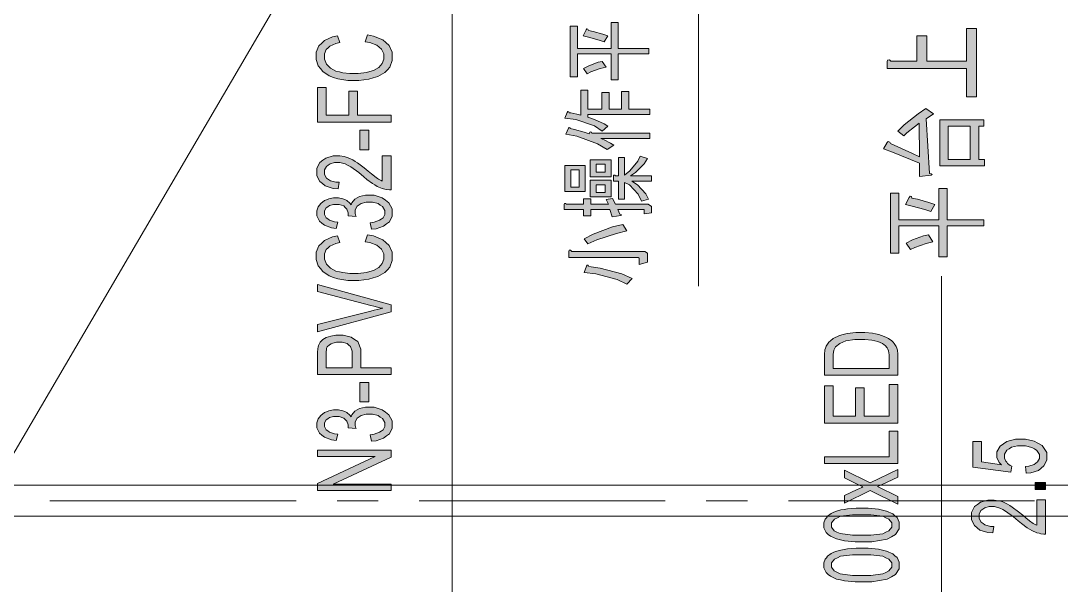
# Model space of a CAD drawing. Header units: millimetres. Extents: x 805 to 6044844, y 120 to 7887884.
# Drawn here: x 5942546 to 5950596, y 7827724 to 7832090 of the extents above; entities that cross this region are included whole.
import ezdxf

# ---------------------------------------------------------------- set-up
doc = ezdxf.new("R2010")
doc.units = ezdxf.units.MM

msp = doc.modelspace()

# ---------------------------------------------------------------- hatches: boundary and pattern name
h = msp.add_hatch(color=0)
h.dxf.hatch_style = 2
h.paths.add_polyline_path([(5947168.2, 7831834.1), (5947168.2, 7831633.4), (5947113, 7831633.4), (5947113, 7831834.1), (5946852.7, 7831834.1), (5946852.7, 7831658.1), (5946796.8, 7831658.1), (5946796.8, 7832048.8), (5946852.7, 7832048.8), (5946852.7, 7831874.9), (5947113, 7831874.9), (5947113, 7832077.8), (5947168.2, 7832077.8), (5947168.2, 7831874.9), (5947405.4, 7831874.9), (5947405.4, 7831834.1)])
h = msp.add_hatch(color=0)
h.dxf.hatch_style = 2
h.paths.add_polyline_path([(5947060.4, 7831928), (5947020.6, 7831941.5), (5946939.1, 7831964), (5946896.7, 7831973.1), (5946919.7, 7832020.3), (5946925.7, 7832028.4), (5946934.2, 7832026.3), (5946937.5, 7832016.1), (5946974, 7832008), (5947048.6, 7831986.5), (5947086.7, 7831973.1)])
h = msp.add_hatch(color=0)
h.dxf.hatch_style = 2
h.paths.add_polyline_path([(5949864.5, 7831720.9), (5949249.5, 7831720.9), (5949249.5, 7831774.5), (5949253.2, 7831786.9), (5949267.2, 7831788), (5949277.4, 7831777.2), (5949478.6, 7831777.2), (5949478.6, 7831973.7), (5949555.4, 7831973.7), (5949555.4, 7831777.2), (5949864.5, 7831777.2), (5949864.5, 7832030), (5949940.7, 7832030), (5949940.7, 7831502.5), (5949864.5, 7831502.5)])
h = msp.add_hatch(color=0)
h.dxf.hatch_style = 2
h.paths.add_polyline_path([(5945209.9, 7831928.6), (5945229.2, 7831981.2), (5945275.4, 7831972.6), (5945346.2, 7831943.1), (5945370.9, 7831921.6), (5945395, 7831900.1), (5945419.7, 7831847), (5945419.7, 7831815.9), (5945419.7, 7831783.7), (5945400.9, 7831731.6), (5945382.2, 7831711.2), (5945363.4, 7831691.4), (5945309.2, 7831660.2), (5945273.2, 7831650), (5945237.8, 7831639.3), (5945161.6, 7831628.6), (5945120.8, 7831628.6), (5945076.3, 7831628.6), (5944998.4, 7831640.9), (5944965.2, 7831652.7), (5944931.9, 7831664.5), (5944882, 7831698.3), (5944864.8, 7831720.3), (5944847.6, 7831742.3), (5944829.9, 7831790.6), (5944829.9, 7831816.9), (5944829.9, 7831847), (5944851.9, 7831896.9), (5944873.9, 7831917.3), (5944895.4, 7831937.7), (5944956.6, 7831966.1), (5944996.3, 7831974.2), (5945013.5, 7831922.7), (5944982.3, 7831915.7), (5944937.3, 7831895.3), (5944922.8, 7831882.4), (5944908.8, 7831869), (5944894.3, 7831835.7), (5944894.3, 7831815.9), (5944894.3, 7831792.8), (5944910.4, 7831754.2), (5944926, 7831739.1), (5944942.1, 7831723.6), (5944983.9, 7831702.1), (5945010.8, 7831695.7), (5945037.1, 7831689.2), (5945091.8, 7831683.3), (5945120.3, 7831683.3), (5945156.8, 7831683.3), (5945220.1, 7831690.3), (5945246.9, 7831697.8), (5945274.3, 7831705.3), (5945315.1, 7831728.4), (5945328.5, 7831744), (5945341.9, 7831759.5), (5945355.3, 7831793.3), (5945355.3, 7831811.6), (5945355.3, 7831834.1), (5945337.1, 7831871.7), (5945318.3, 7831886.7), (5945300, 7831902.3), (5945245.8, 7831923.2)])
h = msp.add_hatch(color=0)
h.dxf.hatch_style = 2
h.paths.add_polyline_path([(5946899.4, 7831721.4), (5946940.1, 7831742.9), (5947013.7, 7831770.3), (5947045.3, 7831776.7), (5947074.8, 7831731.6), (5947029.8, 7831720.3), (5946956.2, 7831694.6), (5946928.3, 7831680.1)])
h = msp.add_hatch(color=0)
h.dxf.hatch_style = 2
h.paths.add_polyline_path([(5945410.1, 7831306.6), (5944840.1, 7831306.6), (5944840.1, 7831575.4), (5944907.2, 7831575.4), (5944907.2, 7831359.2), (5945083.8, 7831359.2), (5945083.8, 7831546.5), (5945150.9, 7831546.5), (5945150.9, 7831359.2), (5945410.1, 7831359.2)])
h = msp.add_hatch(color=0)
h.dxf.hatch_style = 2
h.paths.add_polyline_path([(5946879, 7831553.4), (5946934.2, 7831553.4), (5946934.2, 7831405.8), (5947042.6, 7831405.8), (5947042.6, 7831535.2), (5947098.5, 7831535.2), (5947098.5, 7831405.8), (5947194.5, 7831405.8), (5947194.5, 7831543.2), (5947250.3, 7831543.2), (5947250.3, 7831405.8), (5947414, 7831405.8), (5947414, 7831365.1), (5946934.2, 7831365.1), (5946934.2, 7831344.7), (5946984.2, 7831328), (5947060.4, 7831293.7), (5947086.7, 7831274.9), (5947045.3, 7831236.3), (5946984.2, 7831277), (5946839.2, 7831328), (5946756.1, 7831338.2), (5946773.8, 7831381.7), (5946778.1, 7831387.6), (5946785, 7831386.5), (5946788.3, 7831379.6), (5946802.8, 7831377.4), (5946848.4, 7831367.2), (5946879, 7831359.2)])
h = msp.add_hatch(color=0)
h.dxf.hatch_style = 2
h.paths.add_polyline_path([(5949607.4, 7831371), (5949551.6, 7831332.3), (5949576.3, 7830908.9), (5949589.7, 7830907.8), (5949596.7, 7830901.9), (5949589.7, 7830897.1), (5949499.6, 7830884.7), (5949499.6, 7830989.4), (5949430.3, 7831018.4), (5949291.3, 7831073.1), (5949221.6, 7831098.9), (5949249.5, 7831149.9), (5949258.1, 7831156.8), (5949270.4, 7831152), (5949274.2, 7831140.2), (5949331.1, 7831115.5), (5949444.3, 7831064.5), (5949499.6, 7831037.7), (5949496.4, 7831298), (5949459.9, 7831271.1), (5949400.8, 7831222.8), (5949378.3, 7831200.8), (5949333.2, 7831237.3), (5949381.5, 7831284.6), (5949489.4, 7831372), (5949548.4, 7831412.3)])
h = msp.add_hatch(color=0)
h.dxf.hatch_style = 2
h.paths.add_polyline_path([(5947083.4, 7831094.6), (5947008.8, 7831139.7), (5946848.4, 7831199.2), (5946762, 7831213.7), (5946782.4, 7831258.8), (5946788.3, 7831264.7), (5946795.8, 7831263.6), (5946796.8, 7831256.7), (5946830.7, 7831249.1), (5946903.6, 7831228.7), (5946943.4, 7831215.9), (5946949.3, 7831227.7), (5946955.2, 7831232), (5946962.1, 7831228.7), (5946963.8, 7831221.8), (5947414, 7831221.8), (5947414, 7831181), (5947034.1, 7831181), (5947060.4, 7831169.7), (5947109.7, 7831142.9), (5947133.3, 7831127.8)])
h = msp.add_hatch(color=0)
h.paths.add_polyline_path([(5949996.5, 7831276), (5949957.9, 7831276), (5949957.9, 7831016.2), (5950003.5, 7831016.2), (5950003.5, 7830967.4), (5949655.7, 7830967.4), (5949655.7, 7831324.8), (5949996.5, 7831324.8)])
h.paths.add_polyline_path([(5949891.9, 7831016.2), (5949891.9, 7831276), (5949721.8, 7831276), (5949721.8, 7831016.2)])
h = msp.add_hatch(color=0)
h.dxf.hatch_style = 2
h.paths.add_polyline_path([(5945238.9, 7831092.4), (5945168.6, 7831092.4), (5945168.6, 7831243.2), (5945238.9, 7831243.2)])
h = msp.add_hatch(color=0)
h.dxf.hatch_style = 2
h.paths.add_polyline_path([(5945342.4, 7831045.7), (5945410.1, 7831045.7), (5945410.1, 7830782.2), (5945397.2, 7830781.7), (5945373, 7830784.9), (5945361.2, 7830788.1), (5945341.9, 7830793), (5945304.3, 7830809.1), (5945285.6, 7830820.3), (5945266.8, 7830831.1), (5945223.8, 7830863.3), (5945199.2, 7830884.2), (5945161, 7830916.4), (5945100.4, 7830960.4), (5945078.4, 7830971.7), (5945056.4, 7830983.5), (5945014, 7830994.8), (5944994.1, 7830994.8), (5944973.7, 7830994.8), (5944938.3, 7830984.6), (5944924.4, 7830973.8), (5944909.9, 7830963.6), (5944895.9, 7830936.3), (5944895.9, 7830919.6), (5944895.9, 7830901.9), (5944911, 7830874), (5944926, 7830863.3), (5944941, 7830852.5), (5944982.9, 7830841.8), (5945009.7, 7830841.8), (5945002.2, 7830791.3), (5944961.9, 7830794), (5944900.8, 7830813.4), (5944879.8, 7830830.5), (5944858.9, 7830847.2), (5944837.4, 7830892.2), (5944837.4, 7830920.7), (5944837.4, 7830949.7), (5944860.5, 7830994.8), (5944883, 7831011.9), (5944905.6, 7831028.6), (5944962.5, 7831045.2), (5944995.8, 7831045.2), (5945012.9, 7831045.2), (5945046.7, 7831040.4), (5945063.4, 7831035.5), (5945079.5, 7831030.2), (5945114.4, 7831014.1), (5945132.6, 7831002.8), (5945150.9, 7830991.5), (5945201.3, 7830954), (5945233, 7830927.7), (5945259.3, 7830905.7), (5945295.2, 7830877.2), (5945304.9, 7830870.8), (5945314, 7830864.9), (5945332.8, 7830854.1), (5945342.4, 7830850.4)])
h = msp.add_hatch(color=0)
h.dxf.hatch_style = 2
h.paths.add_polyline_path([(5947171.5, 7830849.3), (5947130.7, 7830849.3), (5947130.7, 7830888), (5947131.7, 7830896), (5947140.9, 7830897.1), (5947147.8, 7830890.1), (5947171.5, 7830890.1), (5947171.5, 7831033.4), (5947218.1, 7831033.4), (5947218.1, 7830896), (5947258.9, 7830929.8), (5947319, 7831003.9), (5947337.8, 7831043.6), (5947393.6, 7831025.3), (5947368.9, 7830985.1), (5947302.9, 7830917.5), (5947262.2, 7830890.1), (5947425.8, 7830890.1), (5947425.8, 7830849.3), (5947274, 7830849.3), (5947317.4, 7830822.5), (5947381.8, 7830752.7), (5947402.2, 7830709.8), (5947349.6, 7830695.8), (5947321.7, 7830749), (5947256.2, 7830820.3), (5947218.1, 7830839.1), (5947218.1, 7830709.8), (5947171.5, 7830709.8)])
h = msp.add_hatch(color=0)
h.paths.add_polyline_path([(5946756.1, 7830972.2), (5946913.8, 7830972.2), (5946913.8, 7830769.3), (5946756.1, 7830769.3)])
h.paths.add_polyline_path([(5946802.8, 7830937.3), (5946802.8, 7830804.2), (5946867.2, 7830804.2), (5946867.2, 7830937.3)])
h = msp.add_hatch(color=0)
h.paths.add_polyline_path([(5946951.9, 7831015.1), (5947113, 7831015.1), (5947113, 7830884.2), (5946951.9, 7830884.2)])
h.paths.add_polyline_path([(5946998.6, 7830980.3), (5946998.6, 7830918.5), (5947066.3, 7830918.5), (5947066.3, 7830980.3)])
h = msp.add_hatch(color=0)
h.paths.add_polyline_path([(5946951.9, 7830857.4), (5947113, 7830857.4), (5947113, 7830728.6), (5946951.9, 7830728.6)])
h.paths.add_polyline_path([(5946998.6, 7830822.5), (5946998.6, 7830762.9), (5947066.3, 7830762.9), (5947066.3, 7830822.5)])
h = msp.add_hatch(color=0)
h.dxf.hatch_style = 2
h.paths.add_polyline_path([(5949714.8, 7830503.2), (5949714.8, 7830264.9), (5949648.8, 7830264.9), (5949648.8, 7830503.2), (5949339.6, 7830503.2), (5949339.6, 7830293.8), (5949274.2, 7830293.8), (5949274.2, 7830758.1), (5949339.6, 7830758.1), (5949339.6, 7830551.5), (5949648.8, 7830551.5), (5949648.8, 7830792.4), (5949714.8, 7830792.4), (5949714.8, 7830551.5), (5949996.5, 7830551.5), (5949996.5, 7830503.2)])
h = msp.add_hatch(color=0)
h.dxf.hatch_style = 2
h.paths.add_polyline_path([(5945258.7, 7830479.5), (5945249.6, 7830528.4), (5945279.1, 7830532.7), (5945322.1, 7830547.2), (5945334.9, 7830556.8), (5945348.3, 7830567), (5945361.2, 7830591.7), (5945361.2, 7830606.2), (5945361.2, 7830623.9), (5945344.1, 7830652.9), (5945327.4, 7830664.7), (5945310.2, 7830676.5), (5945267.8, 7830688.3), (5945242.6, 7830688.3), (5945218.5, 7830688.3), (5945178.8, 7830677.6), (5945163.2, 7830666.3), (5945147.6, 7830655.6), (5945132.1, 7830627.7), (5945132.1, 7830610.5), (5945132.1, 7830603.5), (5945135.8, 7830586.3), (5945139.6, 7830576.1), (5945077.9, 7830581.5), (5945078.4, 7830583.7), (5945078.9, 7830587.9), (5945078.9, 7830589.6), (5945078.9, 7830605.1), (5945067.1, 7830633), (5945055.9, 7830645.4), (5945044.1, 7830658.3), (5945008.1, 7830670.6), (5944983.9, 7830670.6), (5944964.6, 7830670.6), (5944933, 7830661.5), (5944920.6, 7830652.3), (5944907.7, 7830643.2), (5944895.4, 7830619.6), (5944895.4, 7830605.1), (5944895.4, 7830591.2), (5944907.7, 7830567), (5944920.6, 7830557.9), (5944933.5, 7830548.2), (5944972.1, 7830535.9), (5944997.9, 7830533.2), (5944985, 7830484.4), (5944950.1, 7830488.7), (5944895.4, 7830509.1), (5944876.1, 7830525.2), (5944856.7, 7830540.7), (5944837.4, 7830580.4), (5944837.4, 7830604), (5944837.4, 7830620.7), (5944847.6, 7830650.2), (5944857.8, 7830664.2), (5944867.5, 7830678.1), (5944894.9, 7830699), (5944912, 7830706), (5944929.2, 7830713.5), (5944966.2, 7830720.5), (5944985.6, 7830720.5), (5945003.8, 7830720.5), (5945037.6, 7830714.1), (5945052.6, 7830707.1), (5945067.7, 7830700.1), (5945091.8, 7830679.2), (5945100.9, 7830665.8), (5945106.3, 7830683.5), (5945131, 7830710.8), (5945149.2, 7830720.5), (5945167.5, 7830730.7), (5945213.6, 7830740.4), (5945241, 7830740.4), (5945278.6, 7830740.4), (5945341.9, 7830721), (5945367.7, 7830702.3), (5945393.4, 7830683.5), (5945419.7, 7830635.2), (5945419.7, 7830606.2), (5945419.7, 7830579.9), (5945397.2, 7830536.4), (5945374.6, 7830518.7), (5945352.6, 7830501.5), (5945294.1, 7830481.7)])
h = msp.add_hatch(color=0)
h.dxf.hatch_style = 2
h.paths.add_polyline_path([(5946955.2, 7830711.9), (5946955.2, 7830671.1), (5947092.6, 7830671.1), (5947074.8, 7830707.6), (5947124.8, 7830716.2), (5947147.8, 7830671.1), (5947375.9, 7830671.1), (5947401.2, 7830671.1), (5947425.8, 7830654.5), (5947425.8, 7830638.4), (5947425.8, 7830605.7), (5947370, 7830597.1), (5947370, 7830623.9), (5947370, 7830627.1), (5947365.7, 7830630.3), (5947361.4, 7830630.3), (5947165.5, 7830630.3), (5947180, 7830593.3), (5947190.2, 7830592.2), (5947194.5, 7830586.9), (5947189.2, 7830583.1), (5947121.5, 7830575.1), (5947103.8, 7830630.3), (5946955.2, 7830630.3), (5946955.2, 7830581), (5946899.4, 7830581), (5946899.4, 7830630.3), (5946750.2, 7830630.3), (5946750.2, 7830669), (5946751.8, 7830677), (5946760.4, 7830678.1), (5946767.9, 7830671.1), (5946899.4, 7830671.1), (5946899.4, 7830711.9)])
h = msp.add_hatch(color=0)
h.dxf.hatch_style = 2
h.paths.add_polyline_path([(5949586.5, 7830614.8), (5949539.8, 7830630.9), (5949442.1, 7830657.2), (5949392.2, 7830668.4), (5949419.6, 7830724.3), (5949426.6, 7830733.9), (5949437.3, 7830731.8), (5949440.5, 7830719.4), (5949484, 7830709.8), (5949572.6, 7830684), (5949617.6, 7830668.4)])
h = msp.add_hatch(color=0)
h.dxf.hatch_style = 2
h.paths.add_polyline_path([(5946905.3, 7830402.8), (5946975.6, 7830439.8), (5947124.8, 7830496.2), (5947203.7, 7830515.5), (5947235.9, 7830464.5), (5947153.7, 7830445.7), (5947002.9, 7830395.8), (5946934.2, 7830364.2)])
h = msp.add_hatch(color=0)
h.dxf.hatch_style = 2
h.paths.add_polyline_path([(5945209.9, 7830381.3), (5945229.2, 7830433.9), (5945275.4, 7830425.9), (5945346.2, 7830395.8), (5945370.9, 7830374.3), (5945395, 7830352.9), (5945419.7, 7830300.3), (5945419.7, 7830269.2), (5945419.7, 7830237), (5945400.9, 7830184.4), (5945382.2, 7830164), (5945363.4, 7830144.1), (5945309.2, 7830113), (5945273.2, 7830102.8), (5945237.8, 7830092.1), (5945161.6, 7830081.9), (5945120.8, 7830081.9), (5945076.3, 7830081.9), (5944998.4, 7830093.7), (5944965.2, 7830105.5), (5944931.9, 7830117.3), (5944882, 7830151.1), (5944864.8, 7830173.1), (5944847.6, 7830195.1), (5944829.9, 7830243.4), (5944829.9, 7830269.7), (5944829.9, 7830299.8), (5944851.9, 7830349.7), (5944873.9, 7830370.1), (5944895.4, 7830390.4), (5944956.6, 7830418.9), (5944996.3, 7830426.9), (5945013.5, 7830375.4), (5944982.3, 7830368.4), (5944937.3, 7830348.1), (5944922.8, 7830335.2), (5944908.8, 7830321.8), (5944894.3, 7830288.5), (5944894.3, 7830268.6), (5944894.3, 7830245.5), (5944910.4, 7830207.4), (5944926, 7830191.9), (5944942.1, 7830176.3), (5944983.9, 7830154.8), (5945010.8, 7830148.4), (5945037.1, 7830142), (5945091.8, 7830136.1), (5945120.3, 7830136.1), (5945156.8, 7830136.1), (5945220.1, 7830143), (5945246.9, 7830150.6), (5945274.3, 7830158.1), (5945315.1, 7830181.1), (5945328.5, 7830196.7), (5945341.9, 7830212.3), (5945355.3, 7830246.1), (5945355.3, 7830264.3), (5945355.3, 7830286.9), (5945337.1, 7830324.4), (5945318.3, 7830339.5), (5945300, 7830355), (5945245.8, 7830376)])
h = msp.add_hatch(color=0)
h.dxf.hatch_style = 2
h.paths.add_polyline_path([(5949395.5, 7830369.5), (5949444.3, 7830394.7), (5949530.7, 7830427.5), (5949569.3, 7830435), (5949603.7, 7830381.3), (5949550, 7830367.9), (5949463.1, 7830337.9), (5949430.3, 7830320.7)])
h = msp.add_hatch(color=0)
h.dxf.hatch_style = 2
h.paths.add_polyline_path([(5947329.2, 7830251.4), (5947329.2, 7830255.2), (5947323.3, 7830259.5), (5947317.4, 7830259.5), (5946785, 7830259.5), (5946785, 7830304.6), (5946788.3, 7830314.8), (5946800.1, 7830315.9), (5946808.7, 7830306.7), (5947355.5, 7830306.7), (5947374.9, 7830306.7), (5947393.6, 7830293.3), (5947393.6, 7830279.9), (5947393.6, 7830222.5), (5947329.2, 7830206.4)])
h = msp.add_hatch(color=0)
h.dxf.hatch_style = 2
h.paths.add_polyline_path([(5947235.9, 7830052.9), (5947159.6, 7830088.3), (5946994.3, 7830133.4), (5946905.3, 7830143), (5946923, 7830191.9), (5946927.3, 7830199.9), (5946935.8, 7830198.9), (5946940.1, 7830189.7), (5947028.2, 7830177.4), (5947196.1, 7830131.8), (5947276.6, 7830098)])
h = msp.add_hatch(color=0)
h.dxf.hatch_style = 2
h.paths.add_polyline_path([(5945410.1, 7829838.7), (5944840.1, 7829684.7), (5944840.1, 7829741.6), (5945253.9, 7829845.2), (5945279.1, 7829851.6), (5945325.8, 7829862.4), (5945347.3, 7829866.6), (5945324.2, 7829870.9), (5945277.5, 7829881.7), (5945253.9, 7829887.6), (5944840.1, 7829995.5), (5944840.1, 7830049.7), (5945410.1, 7829893.5)])
h = msp.add_hatch(color=0)
h.paths.add_polyline_path([(5945410.1, 7829354.1), (5944840.1, 7829354.1), (5944840.1, 7829504.4), (5944840.1, 7829524.2), (5944842.8, 7829554.3), (5944845.5, 7829564.5), (5944848.7, 7829579.5), (5944862.1, 7829604.2), (5944871.8, 7829613.9), (5944882, 7829624.1), (5944909.3, 7829639.6), (5944927.1, 7829646.1), (5944944.8, 7829652), (5944983.4, 7829657.9), (5945004.3, 7829657.9), (5945040.8, 7829657.9), (5945102.5, 7829641.8), (5945127.8, 7829625.7), (5945152.5, 7829609.6), (5945177.7, 7829551.1), (5945177.7, 7829508.7), (5945177.7, 7829406.7), (5945410.1, 7829406.7)])
h.paths.add_polyline_path([(5945110.6, 7829406.7), (5945110.6, 7829509.8), (5945110.6, 7829535), (5945097.2, 7829571.5), (5945083.2, 7829582.2), (5945069.8, 7829592.9), (5945031.7, 7829603.7), (5945007, 7829603.7), (5944989.3, 7829603.7), (5944958.7, 7829597.2), (5944945.8, 7829590.8), (5944933, 7829584.9), (5944916.3, 7829568.3), (5944912, 7829557.5), (5944909.9, 7829551.1), (5944907.2, 7829526.4), (5944907.2, 7829508.7), (5944907.2, 7829406.7)])
h = msp.add_hatch(color=0)
h.paths.add_polyline_path([(5949333.2, 7829348.8), (5948763.2, 7829348.8), (5948763.2, 7829486.1), (5948763.2, 7829509.8), (5948767, 7829545.2), (5948771.3, 7829557), (5948776.7, 7829574.2), (5948797.1, 7829603.7), (5948812.1, 7829615.5), (5948830.9, 7829631.6), (5948879.7, 7829655.2), (5948909.2, 7829662.7), (5948939.3, 7829670.8), (5949006.9, 7829678.3), (5949045, 7829678.3), (5949077.2, 7829678.3), (5949135.2, 7829673.4), (5949159.9, 7829668.1), (5949185.1, 7829662.7), (5949226.4, 7829648.8), (5949243, 7829640.7), (5949259.7, 7829632.7), (5949285.4, 7829614.4), (5949294.6, 7829604.2), (5949304.2, 7829594.6), (5949318.2, 7829570.9), (5949323.5, 7829557), (5949328.4, 7829543), (5949333.2, 7829510.8), (5949333.2, 7829492.6)])
h.paths.add_polyline_path([(5949265.6, 7829401.3), (5949265.6, 7829486.7), (5949265.6, 7829506.5), (5949260.7, 7829537.7), (5949255.4, 7829548.9), (5949250, 7829560.2), (5949235, 7829577.9), (5949225.9, 7829584.4), (5949212.4, 7829594), (5949176.5, 7829608.5), (5949153.4, 7829613.9), (5949130.9, 7829619.2), (5949076.1, 7829624.1), (5949043.9, 7829624.1), (5948998.8, 7829624.1), (5948930.2, 7829613.9), (5948906.5, 7829603.7), (5948882.4, 7829593.5), (5948850.2, 7829568.3), (5948842.1, 7829553.8), (5948836.2, 7829543), (5948830.3, 7829509.2), (5948830.3, 7829485.6), (5948830.3, 7829401.3)])
h = msp.add_hatch(color=0)
h.dxf.hatch_style = 2
h.paths.add_polyline_path([(5945238.9, 7829142.7), (5945168.6, 7829142.7), (5945168.6, 7829293.5), (5945238.9, 7829293.5)])
h = msp.add_hatch(color=0)
h.dxf.hatch_style = 2
h.paths.add_polyline_path([(5949333.2, 7828978.4), (5948763.2, 7828978.4), (5948763.2, 7829266.6), (5948830.3, 7829266.6), (5948830.3, 7829031), (5949004.8, 7829031), (5949004.8, 7829252.2), (5949071.8, 7829252.2), (5949071.8, 7829031), (5949265.6, 7829031), (5949265.6, 7829275.8), (5949333.2, 7829275.8)])
h = msp.add_hatch(color=0)
h.dxf.hatch_style = 2
h.paths.add_polyline_path([(5945258.7, 7828839.4), (5945249.6, 7828888.3), (5945279.1, 7828892.6), (5945322.1, 7828907.1), (5945334.9, 7828916.7), (5945348.3, 7828926.9), (5945361.2, 7828951.6), (5945361.2, 7828966.1), (5945361.2, 7828983.8), (5945344.1, 7829012.8), (5945327.4, 7829024.6), (5945310.2, 7829036.4), (5945267.8, 7829048.2), (5945242.6, 7829048.2), (5945218.5, 7829048.2), (5945178.8, 7829037.5), (5945163.2, 7829026.2), (5945147.6, 7829015.5), (5945132.1, 7828987.6), (5945132.1, 7828970.4), (5945132.1, 7828963.4), (5945135.8, 7828946.2), (5945139.6, 7828936), (5945077.9, 7828941.4), (5945078.4, 7828943.6), (5945078.9, 7828947.9), (5945078.9, 7828965), (5945067.1, 7828992.9), (5945055.9, 7829005.3), (5945044.1, 7829017.6), (5945008.1, 7829030.5), (5944983.9, 7829030.5), (5944964.6, 7829030.5), (5944933, 7829021.4), (5944920.6, 7829012.3), (5944907.7, 7829003.1), (5944895.4, 7828979.5), (5944895.4, 7828965), (5944895.4, 7828951.1), (5944907.7, 7828926.9), (5944920.6, 7828917.8), (5944933.5, 7828908.1), (5944972.1, 7828895.8), (5944997.9, 7828893.1), (5944985, 7828844.3), (5944950.1, 7828848.6), (5944895.4, 7828869), (5944876.1, 7828885.1), (5944856.7, 7828900.6), (5944837.4, 7828940.3), (5944837.4, 7828964), (5944837.4, 7828980.1), (5944847.6, 7829010.1), (5944857.8, 7829024.1), (5944867.5, 7829038), (5944894.9, 7829058.9), (5944912, 7829065.9), (5944929.2, 7829073.4), (5944966.2, 7829080.4), (5944985.6, 7829080.4), (5945003.8, 7829080.4), (5945037.6, 7829073.4), (5945052.6, 7829067), (5945067.7, 7829060), (5945091.8, 7829039.1), (5945100.9, 7829025.7), (5945106.3, 7829043.4), (5945131, 7829070.8), (5945149.2, 7829080.4), (5945167.5, 7829090.6), (5945213.6, 7829100.3), (5945241, 7829100.3), (5945278.6, 7829100.3), (5945341.9, 7829080.9), (5945367.7, 7829062.2), (5945393.4, 7829042.8), (5945419.7, 7828995.1), (5945419.7, 7828966.1), (5945419.7, 7828939.8), (5945397.2, 7828896.3), (5945374.6, 7828878.6), (5945352.6, 7828861.4), (5945294.1, 7828841.6)])
h = msp.add_hatch(color=0)
h.dxf.hatch_style = 2
h.paths.add_polyline_path([(5949333.2, 7828665.6), (5948763.2, 7828665.6), (5948763.2, 7828718.2), (5949265.6, 7828718.2), (5949265.6, 7828914.6), (5949333.2, 7828914.6)])
h = msp.add_hatch(color=0)
h.dxf.hatch_style = 2
h.paths.add_polyline_path([(5950326.1, 7828590.4), (5950319.6, 7828641.9), (5950346.5, 7828644.6), (5950386.7, 7828658), (5950400.1, 7828668.2), (5950413.5, 7828679), (5950427.5, 7828703.7), (5950427.5, 7828718.7), (5950427.5, 7828736.4), (5950408.2, 7828766.5), (5950389.4, 7828778.3), (5950370.1, 7828790.6), (5950319.6, 7828802.9), (5950288, 7828802.9), (5950257.9, 7828802.9), (5950210.7, 7828791.1), (5950193.5, 7828779.3), (5950176.3, 7828767.5), (5950158.6, 7828736.9), (5950158.6, 7828717.6), (5950158.6, 7828705.8), (5950166.7, 7828684.3), (5950174.2, 7828675.2), (5950181.7, 7828665.6), (5950202.1, 7828650.5), (5950213.9, 7828645.2), (5950205.3, 7828599.5), (5949913.4, 7828638.2), (5949913.4, 7828835.7), (5949979.9, 7828835.7), (5949979.9, 7828677.4), (5950132.9, 7828655.4), (5950115.1, 7828673.6), (5950097.4, 7828711.2), (5950097.4, 7828731), (5950097.4, 7828756.8), (5950123.2, 7828800.8), (5950149, 7828819), (5950174.7, 7828836.8), (5950241.3, 7828854.5), (5950282.1, 7828854.5), (5950320.7, 7828854.5), (5950387.2, 7828838.9), (5950415.7, 7828823.3), (5950450, 7828804), (5950484.9, 7828751.4), (5950484.9, 7828718.7), (5950484.9, 7828691.3), (5950462.9, 7828646.8), (5950441.4, 7828629.6), (5950419.4, 7828612.4), (5950362, 7828593.1)])
h = msp.add_hatch(color=0)
h.dxf.hatch_style = 2
h.paths.add_polyline_path([(5945410.1, 7828455.7), (5944840.1, 7828455.7), (5944840.1, 7828509.9), (5945287.2, 7828719.2), (5944840.1, 7828719.2), (5944840.1, 7828769.7), (5945410.1, 7828769.7), (5945410.1, 7828715.5), (5944962.5, 7828506.7), (5945410.1, 7828506.7)])
h = msp.add_hatch(color=0)
h.dxf.hatch_style = 2
h.paths.add_polyline_path([(5949333.2, 7828350.5), (5949119.1, 7828455.7), (5948920, 7828358.6), (5948920, 7828419.2), (5949016.6, 7828464.3), (5949030.5, 7828470.7), (5949053.1, 7828480.4), (5949062.2, 7828484.2), (5949049.8, 7828490.1), (5949027.8, 7828500.8), (5949017.6, 7828505.6), (5948920, 7828554.5), (5948920, 7828613), (5949118, 7828515.3), (5949333.2, 7828620.5), (5949333.2, 7828560.9), (5949204.9, 7828500.8), (5949173.8, 7828486.8), (5949333.2, 7828409.6)])
h = msp.add_hatch(color=0)
h.dxf.hatch_style = 2
h.paths.add_polyline_path([(5950475.3, 7828463.2), (5950395.3, 7828463.2), (5950395.3, 7828519), (5950475.3, 7828519)])
h = msp.add_hatch(color=0)
h.dxf.hatch_style = 2
h.paths.add_polyline_path([(5950407.6, 7828383.3), (5950475.3, 7828383.3), (5950475.3, 7828119.8), (5950462.4, 7828119.8), (5950438.2, 7828122.4), (5950426.4, 7828125.7), (5950407.1, 7828130.5), (5950369.5, 7828146.6), (5950350.7, 7828157.9), (5950332, 7828168.6), (5950289, 7828200.8), (5950264.3, 7828221.7), (5950226.2, 7828253.9), (5950166.1, 7828297.9), (5950143.6, 7828309.2), (5950121.6, 7828321), (5950079.2, 7828332.3), (5950059.3, 7828332.3), (5950038.9, 7828332.3), (5950004, 7828322.1), (5949989.6, 7828311.4), (5949975.1, 7828301.2), (5949961.1, 7828274.3), (5949961.1, 7828257.1), (5949961.1, 7828239.4), (5949976.1, 7828211.5), (5949991.2, 7828200.8), (5950006.2, 7828190.1), (5950048.1, 7828179.3), (5950074.9, 7828179.3), (5950067.4, 7828128.9), (5950027.7, 7828131.6), (5949965.9, 7828150.9), (5949945, 7828168.1), (5949924.1, 7828184.7), (5949903.2, 7828229.8), (5949903.2, 7828258.2), (5949903.2, 7828287.2), (5949925.7, 7828332.3), (5949948.2, 7828349.5), (5949971.3, 7828366.1), (5950027.7, 7828382.7), (5950060.9, 7828382.7), (5950078.1, 7828382.7), (5950111.9, 7828377.9), (5950128.6, 7828373.1), (5950145.2, 7828368.2), (5950179.5, 7828351.6), (5950197.8, 7828340.3), (5950216, 7828329.1), (5950266.5, 7828291.5), (5950298.2, 7828265.2), (5950325, 7828243.2), (5950360.4, 7828214.7), (5950370.1, 7828208.3), (5950379.2, 7828202.4), (5950398.5, 7828191.7), (5950407.6, 7828187.9)])
h = msp.add_hatch(color=0)
h.paths.add_polyline_path([(5949052, 7828059.6), (5949001.5, 7828059.6), (5948920, 7828067.2), (5948889.4, 7828074.7), (5948858.2, 7828081.7), (5948810.5, 7828103.1), (5948793.8, 7828117.6), (5948777.2, 7828132.1), (5948760.6, 7828168.1), (5948760.6, 7828189.5), (5948760.6, 7828205.6), (5948770.2, 7828234.1), (5948779.3, 7828245.9), (5948788.5, 7828258.2), (5948815.3, 7828278.1), (5948832.5, 7828286.1), (5948849.7, 7828293.6), (5948892, 7828306), (5948917.3, 7828310.8), (5948942, 7828315.1), (5949009.6, 7828319.4), (5949052, 7828319.4), (5949101.9, 7828319.4), (5949182.9, 7828312.4), (5949214.1, 7828305.4), (5949244.6, 7828297.9), (5949292.4, 7828276.5), (5949309, 7828262), (5949325.7, 7828248), (5949342.9, 7828211.5), (5949342.9, 7828189.5), (5949342.9, 7828161.1), (5949313.3, 7828115.5), (5949283.8, 7828099.4), (5949248.4, 7828079.5), (5949131.9, 7828059.6)])
h.paths.add_polyline_path([(5949052, 7828110.1), (5949122.3, 7828110.1), (5949215.7, 7828121.9), (5949238.7, 7828133.2), (5949261.8, 7828144.4), (5949284.9, 7828172.9), (5949284.9, 7828189.5), (5949284.9, 7828206.7), (5949261.8, 7828235.1), (5949238.7, 7828246.4), (5949215.7, 7828257.7), (5949122.3, 7828269.5), (5949052, 7828269.5), (5948981.7, 7828269.5), (5948888.3, 7828257.7), (5948865.2, 7828246.4), (5948842.1, 7828235.1), (5948819.1, 7828206.2), (5948819.1, 7828189), (5948819.1, 7828172.3), (5948839.5, 7828145.5), (5948859.8, 7828135.3), (5948885.6, 7828123), (5948981.7, 7828110.1)])
h = msp.add_hatch(color=0)
h.paths.add_polyline_path([(5949052, 7827750.5), (5949001.5, 7827750.5), (5948920, 7827757.5), (5948889.4, 7827765), (5948858.2, 7827772), (5948810.5, 7827793.5), (5948793.8, 7827807.9), (5948777.2, 7827822.4), (5948760.6, 7827858.4), (5948760.6, 7827880.4), (5948760.6, 7827896), (5948770.2, 7827924.4), (5948779.3, 7827936.7), (5948788.5, 7827948.6), (5948815.3, 7827968.4), (5948832.5, 7827976.5), (5948849.7, 7827984.5), (5948892, 7827996.3), (5948917.3, 7828001.1), (5948942, 7828005.4), (5949009.6, 7828010.3), (5949052, 7828010.3), (5949101.9, 7828010.3), (5949182.9, 7828002.8), (5949214.1, 7827995.8), (5949244.6, 7827988.3), (5949292.4, 7827966.8), (5949309, 7827952.3), (5949325.7, 7827938.4), (5949342.9, 7827901.9), (5949342.9, 7827880.4), (5949342.9, 7827851.4), (5949313.3, 7827806.3), (5949283.8, 7827789.7), (5949248.4, 7827769.8), (5949131.9, 7827750.5)])
h.paths.add_polyline_path([(5949052, 7827800.4), (5949122.3, 7827800.4), (5949215.7, 7827812.2), (5949238.7, 7827823.5), (5949261.8, 7827834.8), (5949284.9, 7827863.2), (5949284.9, 7827880.4), (5949284.9, 7827897), (5949261.8, 7827925.5), (5949238.7, 7827936.7), (5949215.7, 7827948), (5949122.3, 7827959.8), (5949052, 7827959.8), (5948981.7, 7827959.8), (5948888.3, 7827948.6), (5948865.2, 7827936.7), (5948842.1, 7827925.5), (5948819.1, 7827897), (5948819.1, 7827879.9), (5948819.1, 7827862.7), (5948839.5, 7827835.9), (5948859.8, 7827825.7), (5948885.6, 7827813.3), (5948981.7, 7827800.4)])

# ---------------------------------------------------------------- linework, layer by layer
at = {"color": 0, "lineweight": 0}
for points in [[(5941888.9, 7827718.9), (5945053.7, 7833123.2)], [(5945882.9, 7825939.2), (5945882.9, 7832979.9)], [(5947788.6, 7830038.4), (5947788.6, 7832423.4)], [(5949670.2, 7830114.1), (5949670.2, 7826515.1)], [(5992399.6, 7828497.6), (5937904.6, 7828497.6)], [(5944675.4, 7828377.9), (5942770.1, 7828377.9)], [(5945310.2, 7828377.9), (5944992.5, 7828377.9)], [(5947532.6, 7828377.9), (5945627.4, 7828377.9)], [(5948167.5, 7828377.9), (5947849.8, 7828377.9)], [(5950389.9, 7828377.9), (5948484.7, 7828377.9)], [(5992399.6, 7828257.7), (5937904.6, 7828257.7)]]:
    msp.add_lwpolyline(points, dxfattribs=at)
for points in [[(5947168.2, 7831834.1), (5947168.2, 7831633.4), (5947113, 7831633.4), (5947113, 7831834.1), (5946852.7, 7831834.1), (5946852.7, 7831658.1), (5946796.8, 7831658.1), (5946796.8, 7832048.8), (5946852.7, 7832048.8), (5946852.7, 7831874.9), (5947113, 7831874.9), (5947113, 7832077.8), (5947168.2, 7832077.8), (5947168.2, 7831874.9), (5947405.4, 7831874.9), (5947405.4, 7831834.1)], [(5947060.4, 7831928), (5947020.6, 7831941.5), (5946939.1, 7831964), (5946896.7, 7831973.1), (5946919.7, 7832020.3), (5946925.7, 7832028.4), (5946934.2, 7832026.3), (5946937.5, 7832016.1), (5946974, 7832008), (5947048.6, 7831986.5), (5947086.7, 7831973.1)], [(5949864.5, 7831720.9), (5949249.5, 7831720.9), (5949249.5, 7831774.5), (5949253.2, 7831786.9), (5949267.2, 7831788), (5949277.4, 7831777.2), (5949478.6, 7831777.2), (5949478.6, 7831973.7), (5949555.4, 7831973.7), (5949555.4, 7831777.2), (5949864.5, 7831777.2), (5949864.5, 7832030), (5949940.7, 7832030), (5949940.7, 7831502.5), (5949864.5, 7831502.5)], [(5945209.9, 7831928.6), (5945229.2, 7831981.2), (5945275.4, 7831972.6), (5945346.2, 7831943.1), (5945370.9, 7831921.6), (5945395, 7831900.1), (5945419.7, 7831847), (5945419.7, 7831815.9), (5945419.7, 7831783.7), (5945400.9, 7831731.6), (5945382.2, 7831711.2), (5945363.4, 7831691.4), (5945309.2, 7831660.2), (5945273.2, 7831650), (5945237.8, 7831639.3), (5945161.6, 7831628.6), (5945120.8, 7831628.6), (5945076.3, 7831628.6), (5944998.4, 7831640.9), (5944965.2, 7831652.7), (5944931.9, 7831664.5), (5944882, 7831698.3), (5944864.8, 7831720.3), (5944847.6, 7831742.3), (5944829.9, 7831790.6), (5944829.9, 7831816.9), (5944829.9, 7831847), (5944851.9, 7831896.9), (5944873.9, 7831917.3), (5944895.4, 7831937.7), (5944956.6, 7831966.1), (5944996.3, 7831974.2), (5945013.5, 7831922.7), (5944982.3, 7831915.7), (5944937.3, 7831895.3), (5944922.8, 7831882.4), (5944908.8, 7831869), (5944894.3, 7831835.7), (5944894.3, 7831815.9), (5944894.3, 7831792.8), (5944910.4, 7831754.2), (5944926, 7831739.1), (5944942.1, 7831723.6), (5944983.9, 7831702.1), (5945010.8, 7831695.7), (5945037.1, 7831689.2), (5945091.8, 7831683.3), (5945120.3, 7831683.3), (5945156.8, 7831683.3), (5945220.1, 7831690.3), (5945246.9, 7831697.8), (5945274.3, 7831705.3), (5945315.1, 7831728.4), (5945328.5, 7831744), (5945341.9, 7831759.5), (5945355.3, 7831793.3), (5945355.3, 7831811.6), (5945355.3, 7831834.1), (5945337.1, 7831871.7), (5945318.3, 7831886.7), (5945300, 7831902.3), (5945245.8, 7831923.2)], [(5946899.4, 7831721.4), (5946940.1, 7831742.9), (5947013.7, 7831770.3), (5947045.3, 7831776.7), (5947074.8, 7831731.6), (5947029.8, 7831720.3), (5946956.2, 7831694.6), (5946928.3, 7831680.1)], [(5945410.1, 7831306.6), (5944840.1, 7831306.6), (5944840.1, 7831575.4), (5944907.2, 7831575.4), (5944907.2, 7831359.2), (5945083.8, 7831359.2), (5945083.8, 7831546.5), (5945150.9, 7831546.5), (5945150.9, 7831359.2), (5945410.1, 7831359.2)], [(5946879, 7831553.4), (5946934.2, 7831553.4), (5946934.2, 7831405.8), (5947042.6, 7831405.8), (5947042.6, 7831535.2), (5947098.5, 7831535.2), (5947098.5, 7831405.8), (5947194.5, 7831405.8), (5947194.5, 7831543.2), (5947250.3, 7831543.2), (5947250.3, 7831405.8), (5947414, 7831405.8), (5947414, 7831365.1), (5946934.2, 7831365.1), (5946934.2, 7831344.7), (5946984.2, 7831328), (5947060.4, 7831293.7), (5947086.7, 7831274.9), (5947045.3, 7831236.3), (5946984.2, 7831277), (5946839.2, 7831328), (5946756.1, 7831338.2), (5946773.8, 7831381.7), (5946778.1, 7831387.6), (5946785, 7831386.5), (5946788.3, 7831379.6), (5946802.8, 7831377.4), (5946848.4, 7831367.2), (5946879, 7831359.2)], [(5949607.4, 7831371), (5949551.6, 7831332.3), (5949576.3, 7830908.9), (5949589.7, 7830907.8), (5949596.7, 7830901.9), (5949589.7, 7830897.1), (5949499.6, 7830884.7), (5949499.6, 7830989.4), (5949430.3, 7831018.4), (5949291.3, 7831073.1), (5949221.6, 7831098.9), (5949249.5, 7831149.9), (5949258.1, 7831156.8), (5949270.4, 7831152), (5949274.2, 7831140.2), (5949331.1, 7831115.5), (5949444.3, 7831064.5), (5949499.6, 7831037.7), (5949496.4, 7831298), (5949459.9, 7831271.1), (5949400.8, 7831222.8), (5949378.3, 7831200.8), (5949333.2, 7831237.3), (5949381.5, 7831284.6), (5949489.4, 7831372), (5949548.4, 7831412.3)], [(5947083.4, 7831094.6), (5947008.8, 7831139.7), (5946848.4, 7831199.2), (5946762, 7831213.7), (5946782.4, 7831258.8), (5946788.3, 7831264.7), (5946795.8, 7831263.6), (5946796.8, 7831256.7), (5946830.7, 7831249.1), (5946903.6, 7831228.7), (5946943.4, 7831215.9), (5946949.3, 7831227.7), (5946955.2, 7831232), (5946962.1, 7831228.7), (5946963.8, 7831221.8), (5947414, 7831221.8), (5947414, 7831181), (5947034.1, 7831181), (5947060.4, 7831169.7), (5947109.7, 7831142.9), (5947133.3, 7831127.8)], [(5949996.5, 7831276), (5949957.9, 7831276), (5949957.9, 7831016.2), (5950003.5, 7831016.2), (5950003.5, 7830967.4), (5949655.7, 7830967.4), (5949655.7, 7831324.8), (5949996.5, 7831324.8)], [(5949891.9, 7831016.2), (5949891.9, 7831276), (5949721.8, 7831276), (5949721.8, 7831016.2)], [(5945238.9, 7831092.4), (5945168.6, 7831092.4), (5945168.6, 7831243.2), (5945238.9, 7831243.2)], [(5945342.4, 7831045.7), (5945410.1, 7831045.7), (5945410.1, 7830782.2), (5945397.2, 7830781.7), (5945373, 7830784.9), (5945361.2, 7830788.1), (5945341.9, 7830793), (5945304.3, 7830809.1), (5945285.6, 7830820.3), (5945266.8, 7830831.1), (5945223.8, 7830863.3), (5945199.2, 7830884.2), (5945161, 7830916.4), (5945100.4, 7830960.4), (5945078.4, 7830971.7), (5945056.4, 7830983.5), (5945014, 7830994.8), (5944994.1, 7830994.8), (5944973.7, 7830994.8), (5944938.3, 7830984.6), (5944924.4, 7830973.8), (5944909.9, 7830963.6), (5944895.9, 7830936.3), (5944895.9, 7830919.6), (5944895.9, 7830901.9), (5944911, 7830874), (5944926, 7830863.3), (5944941, 7830852.5), (5944982.9, 7830841.8), (5945009.7, 7830841.8), (5945002.2, 7830791.3), (5944961.9, 7830794), (5944900.8, 7830813.4), (5944879.8, 7830830.5), (5944858.9, 7830847.2), (5944837.4, 7830892.2), (5944837.4, 7830920.7), (5944837.4, 7830949.7), (5944860.5, 7830994.8), (5944883, 7831011.9), (5944905.6, 7831028.6), (5944962.5, 7831045.2), (5944995.8, 7831045.2), (5945012.9, 7831045.2), (5945046.7, 7831040.4), (5945063.4, 7831035.5), (5945079.5, 7831030.2), (5945114.4, 7831014.1), (5945132.6, 7831002.8), (5945150.9, 7830991.5), (5945201.3, 7830954), (5945233, 7830927.7), (5945259.3, 7830905.7), (5945295.2, 7830877.2), (5945304.9, 7830870.8), (5945314, 7830864.9), (5945332.8, 7830854.1), (5945342.4, 7830850.4)], [(5947171.5, 7830849.3), (5947130.7, 7830849.3), (5947130.7, 7830888), (5947131.7, 7830896), (5947140.9, 7830897.1), (5947147.8, 7830890.1), (5947171.5, 7830890.1), (5947171.5, 7831033.4), (5947218.1, 7831033.4), (5947218.1, 7830896), (5947258.9, 7830929.8), (5947319, 7831003.9), (5947337.8, 7831043.6), (5947393.6, 7831025.3), (5947368.9, 7830985.1), (5947302.9, 7830917.5), (5947262.2, 7830890.1), (5947425.8, 7830890.1), (5947425.8, 7830849.3), (5947274, 7830849.3), (5947317.4, 7830822.5), (5947381.8, 7830752.7), (5947402.2, 7830709.8), (5947349.6, 7830695.8), (5947321.7, 7830749), (5947256.2, 7830820.3), (5947218.1, 7830839.1), (5947218.1, 7830709.8), (5947171.5, 7830709.8)], [(5946756.1, 7830972.2), (5946913.8, 7830972.2), (5946913.8, 7830769.3), (5946756.1, 7830769.3)], [(5946802.8, 7830937.3), (5946802.8, 7830804.2), (5946867.2, 7830804.2), (5946867.2, 7830937.3)], [(5946951.9, 7831015.1), (5947113, 7831015.1), (5947113, 7830884.2), (5946951.9, 7830884.2)], [(5946998.6, 7830980.3), (5946998.6, 7830918.5), (5947066.3, 7830918.5), (5947066.3, 7830980.3)], [(5946951.9, 7830857.4), (5947113, 7830857.4), (5947113, 7830728.6), (5946951.9, 7830728.6)], [(5946998.6, 7830822.5), (5946998.6, 7830762.9), (5947066.3, 7830762.9), (5947066.3, 7830822.5)], [(5949714.8, 7830503.2), (5949714.8, 7830264.9), (5949648.8, 7830264.9), (5949648.8, 7830503.2), (5949339.6, 7830503.2), (5949339.6, 7830293.8), (5949274.2, 7830293.8), (5949274.2, 7830758.1), (5949339.6, 7830758.1), (5949339.6, 7830551.5), (5949648.8, 7830551.5), (5949648.8, 7830792.4), (5949714.8, 7830792.4), (5949714.8, 7830551.5), (5949996.5, 7830551.5), (5949996.5, 7830503.2)], [(5945258.7, 7830479.5), (5945249.6, 7830528.4), (5945279.1, 7830532.7), (5945322.1, 7830547.2), (5945334.9, 7830556.8), (5945348.3, 7830567), (5945361.2, 7830591.7), (5945361.2, 7830606.2), (5945361.2, 7830623.9), (5945344.1, 7830652.9), (5945327.4, 7830664.7), (5945310.2, 7830676.5), (5945267.8, 7830688.3), (5945242.6, 7830688.3), (5945218.5, 7830688.3), (5945178.8, 7830677.6), (5945163.2, 7830666.3), (5945147.6, 7830655.6), (5945132.1, 7830627.7), (5945132.1, 7830610.5), (5945132.1, 7830603.5), (5945135.8, 7830586.3), (5945139.6, 7830576.1), (5945077.9, 7830581.5), (5945078.4, 7830583.7), (5945078.9, 7830587.9), (5945078.9, 7830589.6), (5945078.9, 7830605.1), (5945067.1, 7830633), (5945055.9, 7830645.4), (5945044.1, 7830658.3), (5945008.1, 7830670.6), (5944983.9, 7830670.6), (5944964.6, 7830670.6), (5944933, 7830661.5), (5944920.6, 7830652.3), (5944907.7, 7830643.2), (5944895.4, 7830619.6), (5944895.4, 7830605.1), (5944895.4, 7830591.2), (5944907.7, 7830567), (5944920.6, 7830557.9), (5944933.5, 7830548.2), (5944972.1, 7830535.9), (5944997.9, 7830533.2), (5944985, 7830484.4), (5944950.1, 7830488.7), (5944895.4, 7830509.1), (5944876.1, 7830525.2), (5944856.7, 7830540.7), (5944837.4, 7830580.4), (5944837.4, 7830604), (5944837.4, 7830620.7), (5944847.6, 7830650.2), (5944857.8, 7830664.2), (5944867.5, 7830678.1), (5944894.9, 7830699), (5944912, 7830706), (5944929.2, 7830713.5), (5944966.2, 7830720.5), (5944985.6, 7830720.5), (5945003.8, 7830720.5), (5945037.6, 7830714.1), (5945052.6, 7830707.1), (5945067.7, 7830700.1), (5945091.8, 7830679.2), (5945100.9, 7830665.8), (5945106.3, 7830683.5), (5945131, 7830710.8), (5945149.2, 7830720.5), (5945167.5, 7830730.7), (5945213.6, 7830740.4), (5945241, 7830740.4), (5945278.6, 7830740.4), (5945341.9, 7830721), (5945367.7, 7830702.3), (5945393.4, 7830683.5), (5945419.7, 7830635.2), (5945419.7, 7830606.2), (5945419.7, 7830579.9), (5945397.2, 7830536.4), (5945374.6, 7830518.7), (5945352.6, 7830501.5), (5945294.1, 7830481.7)], [(5946955.2, 7830711.9), (5946955.2, 7830671.1), (5947092.6, 7830671.1), (5947074.8, 7830707.6), (5947124.8, 7830716.2), (5947147.8, 7830671.1), (5947375.9, 7830671.1), (5947401.2, 7830671.1), (5947425.8, 7830654.5), (5947425.8, 7830638.4), (5947425.8, 7830605.7), (5947370, 7830597.1), (5947370, 7830623.9), (5947370, 7830627.1), (5947365.7, 7830630.3), (5947361.4, 7830630.3), (5947165.5, 7830630.3), (5947180, 7830593.3), (5947190.2, 7830592.2), (5947194.5, 7830586.9), (5947189.2, 7830583.1), (5947121.5, 7830575.1), (5947103.8, 7830630.3), (5946955.2, 7830630.3), (5946955.2, 7830581), (5946899.4, 7830581), (5946899.4, 7830630.3), (5946750.2, 7830630.3), (5946750.2, 7830669), (5946751.8, 7830677), (5946760.4, 7830678.1), (5946767.9, 7830671.1), (5946899.4, 7830671.1), (5946899.4, 7830711.9)], [(5949586.5, 7830614.8), (5949539.8, 7830630.9), (5949442.1, 7830657.2), (5949392.2, 7830668.4), (5949419.6, 7830724.3), (5949426.6, 7830733.9), (5949437.3, 7830731.8), (5949440.5, 7830719.4), (5949484, 7830709.8), (5949572.6, 7830684), (5949617.6, 7830668.4)], [(5946905.3, 7830402.8), (5946975.6, 7830439.8), (5947124.8, 7830496.2), (5947203.7, 7830515.5), (5947235.9, 7830464.5), (5947153.7, 7830445.7), (5947002.9, 7830395.8), (5946934.2, 7830364.2)], [(5945209.9, 7830381.3), (5945229.2, 7830433.9), (5945275.4, 7830425.9), (5945346.2, 7830395.8), (5945370.9, 7830374.3), (5945395, 7830352.9), (5945419.7, 7830300.3), (5945419.7, 7830269.2), (5945419.7, 7830237), (5945400.9, 7830184.4), (5945382.2, 7830164), (5945363.4, 7830144.1), (5945309.2, 7830113), (5945273.2, 7830102.8), (5945237.8, 7830092.1), (5945161.6, 7830081.9), (5945120.8, 7830081.9), (5945076.3, 7830081.9), (5944998.4, 7830093.7), (5944965.2, 7830105.5), (5944931.9, 7830117.3), (5944882, 7830151.1), (5944864.8, 7830173.1), (5944847.6, 7830195.1), (5944829.9, 7830243.4), (5944829.9, 7830269.7), (5944829.9, 7830299.8), (5944851.9, 7830349.7), (5944873.9, 7830370.1), (5944895.4, 7830390.4), (5944956.6, 7830418.9), (5944996.3, 7830426.9), (5945013.5, 7830375.4), (5944982.3, 7830368.4), (5944937.3, 7830348.1), (5944922.8, 7830335.2), (5944908.8, 7830321.8), (5944894.3, 7830288.5), (5944894.3, 7830268.6), (5944894.3, 7830245.5), (5944910.4, 7830207.4), (5944926, 7830191.9), (5944942.1, 7830176.3), (5944983.9, 7830154.8), (5945010.8, 7830148.4), (5945037.1, 7830142), (5945091.8, 7830136.1), (5945120.3, 7830136.1), (5945156.8, 7830136.1), (5945220.1, 7830143), (5945246.9, 7830150.6), (5945274.3, 7830158.1), (5945315.1, 7830181.1), (5945328.5, 7830196.7), (5945341.9, 7830212.3), (5945355.3, 7830246.1), (5945355.3, 7830264.3), (5945355.3, 7830286.9), (5945337.1, 7830324.4), (5945318.3, 7830339.5), (5945300, 7830355), (5945245.8, 7830376)], [(5949395.5, 7830369.5), (5949444.3, 7830394.7), (5949530.7, 7830427.5), (5949569.3, 7830435), (5949603.7, 7830381.3), (5949550, 7830367.9), (5949463.1, 7830337.9), (5949430.3, 7830320.7)], [(5947329.2, 7830251.4), (5947329.2, 7830255.2), (5947323.3, 7830259.5), (5947317.4, 7830259.5), (5946785, 7830259.5), (5946785, 7830304.6), (5946788.3, 7830314.8), (5946800.1, 7830315.9), (5946808.7, 7830306.7), (5947355.5, 7830306.7), (5947374.9, 7830306.7), (5947393.6, 7830293.3), (5947393.6, 7830279.9), (5947393.6, 7830222.5), (5947329.2, 7830206.4)], [(5947235.9, 7830052.9), (5947159.6, 7830088.3), (5946994.3, 7830133.4), (5946905.3, 7830143), (5946923, 7830191.9), (5946927.3, 7830199.9), (5946935.8, 7830198.9), (5946940.1, 7830189.7), (5947028.2, 7830177.4), (5947196.1, 7830131.8), (5947276.6, 7830098)], [(5945410.1, 7829838.7), (5944840.1, 7829684.7), (5944840.1, 7829741.6), (5945253.9, 7829845.2), (5945279.1, 7829851.6), (5945325.8, 7829862.4), (5945347.3, 7829866.6), (5945324.2, 7829870.9), (5945277.5, 7829881.7), (5945253.9, 7829887.6), (5944840.1, 7829995.5), (5944840.1, 7830049.7), (5945410.1, 7829893.5)], [(5945410.1, 7829354.1), (5944840.1, 7829354.1), (5944840.1, 7829504.4), (5944840.1, 7829524.2), (5944842.8, 7829554.3), (5944845.5, 7829564.5), (5944848.7, 7829579.5), (5944862.1, 7829604.2), (5944871.8, 7829613.9), (5944882, 7829624.1), (5944909.3, 7829639.6), (5944927.1, 7829646.1), (5944944.8, 7829652), (5944983.4, 7829657.9), (5945004.3, 7829657.9), (5945040.8, 7829657.9), (5945102.5, 7829641.8), (5945127.8, 7829625.7), (5945152.5, 7829609.6), (5945177.7, 7829551.1), (5945177.7, 7829508.7), (5945177.7, 7829406.7), (5945410.1, 7829406.7)], [(5949333.2, 7829348.8), (5948763.2, 7829348.8), (5948763.2, 7829486.1), (5948763.2, 7829509.8), (5948767, 7829545.2), (5948771.3, 7829557), (5948776.7, 7829574.2), (5948797.1, 7829603.7), (5948812.1, 7829615.5), (5948830.9, 7829631.6), (5948879.7, 7829655.2), (5948909.2, 7829662.7), (5948939.3, 7829670.8), (5949006.9, 7829678.3), (5949045, 7829678.3), (5949077.2, 7829678.3), (5949135.2, 7829673.4), (5949159.9, 7829668.1), (5949185.1, 7829662.7), (5949226.4, 7829648.8), (5949243, 7829640.7), (5949259.7, 7829632.7), (5949285.4, 7829614.4), (5949294.6, 7829604.2), (5949304.2, 7829594.6), (5949318.2, 7829570.9), (5949323.5, 7829557), (5949328.4, 7829543), (5949333.2, 7829510.8), (5949333.2, 7829492.6)], [(5945110.6, 7829406.7), (5945110.6, 7829509.8), (5945110.6, 7829535), (5945097.2, 7829571.5), (5945083.2, 7829582.2), (5945069.8, 7829592.9), (5945031.7, 7829603.7), (5945007, 7829603.7), (5944989.3, 7829603.7), (5944958.7, 7829597.2), (5944945.8, 7829590.8), (5944933, 7829584.9), (5944916.3, 7829568.3), (5944912, 7829557.5), (5944909.9, 7829551.1), (5944907.2, 7829526.4), (5944907.2, 7829508.7), (5944907.2, 7829406.7)], [(5949265.6, 7829401.3), (5949265.6, 7829486.7), (5949265.6, 7829506.5), (5949260.7, 7829537.7), (5949255.4, 7829548.9), (5949250, 7829560.2), (5949235, 7829577.9), (5949225.9, 7829584.4), (5949212.4, 7829594), (5949176.5, 7829608.5), (5949153.4, 7829613.9), (5949130.9, 7829619.2), (5949076.1, 7829624.1), (5949043.9, 7829624.1), (5948998.8, 7829624.1), (5948930.2, 7829613.9), (5948906.5, 7829603.7), (5948882.4, 7829593.5), (5948850.2, 7829568.3), (5948842.1, 7829553.8), (5948836.2, 7829543), (5948830.3, 7829509.2), (5948830.3, 7829485.6), (5948830.3, 7829401.3)], [(5945238.9, 7829142.7), (5945168.6, 7829142.7), (5945168.6, 7829293.5), (5945238.9, 7829293.5)], [(5949333.2, 7828978.4), (5948763.2, 7828978.4), (5948763.2, 7829266.6), (5948830.3, 7829266.6), (5948830.3, 7829031), (5949004.8, 7829031), (5949004.8, 7829252.2), (5949071.8, 7829252.2), (5949071.8, 7829031), (5949265.6, 7829031), (5949265.6, 7829275.8), (5949333.2, 7829275.8)], [(5945258.7, 7828839.4), (5945249.6, 7828888.3), (5945279.1, 7828892.6), (5945322.1, 7828907.1), (5945334.9, 7828916.7), (5945348.3, 7828926.9), (5945361.2, 7828951.6), (5945361.2, 7828966.1), (5945361.2, 7828983.8), (5945344.1, 7829012.8), (5945327.4, 7829024.6), (5945310.2, 7829036.4), (5945267.8, 7829048.2), (5945242.6, 7829048.2), (5945218.5, 7829048.2), (5945178.8, 7829037.5), (5945163.2, 7829026.2), (5945147.6, 7829015.5), (5945132.1, 7828987.6), (5945132.1, 7828970.4), (5945132.1, 7828963.4), (5945135.8, 7828946.2), (5945139.6, 7828936), (5945077.9, 7828941.4), (5945078.4, 7828943.6), (5945078.9, 7828947.9), (5945078.9, 7828965), (5945067.1, 7828992.9), (5945055.9, 7829005.3), (5945044.1, 7829017.6), (5945008.1, 7829030.5), (5944983.9, 7829030.5), (5944964.6, 7829030.5), (5944933, 7829021.4), (5944920.6, 7829012.3), (5944907.7, 7829003.1), (5944895.4, 7828979.5), (5944895.4, 7828965), (5944895.4, 7828951.1), (5944907.7, 7828926.9), (5944920.6, 7828917.8), (5944933.5, 7828908.1), (5944972.1, 7828895.8), (5944997.9, 7828893.1), (5944985, 7828844.3), (5944950.1, 7828848.6), (5944895.4, 7828869), (5944876.1, 7828885.1), (5944856.7, 7828900.6), (5944837.4, 7828940.3), (5944837.4, 7828964), (5944837.4, 7828980.1), (5944847.6, 7829010.1), (5944857.8, 7829024.1), (5944867.5, 7829038), (5944894.9, 7829058.9), (5944912, 7829065.9), (5944929.2, 7829073.4), (5944966.2, 7829080.4), (5944985.6, 7829080.4), (5945003.8, 7829080.4), (5945037.6, 7829073.4), (5945052.6, 7829067), (5945067.7, 7829060), (5945091.8, 7829039.1), (5945100.9, 7829025.7), (5945106.3, 7829043.4), (5945131, 7829070.8), (5945149.2, 7829080.4), (5945167.5, 7829090.6), (5945213.6, 7829100.3), (5945241, 7829100.3), (5945278.6, 7829100.3), (5945341.9, 7829080.9), (5945367.7, 7829062.2), (5945393.4, 7829042.8), (5945419.7, 7828995.1), (5945419.7, 7828966.1), (5945419.7, 7828939.8), (5945397.2, 7828896.3), (5945374.6, 7828878.6), (5945352.6, 7828861.4), (5945294.1, 7828841.6)], [(5949333.2, 7828665.6), (5948763.2, 7828665.6), (5948763.2, 7828718.2), (5949265.6, 7828718.2), (5949265.6, 7828914.6), (5949333.2, 7828914.6)], [(5950326.1, 7828590.4), (5950319.6, 7828641.9), (5950346.5, 7828644.6), (5950386.7, 7828658), (5950400.1, 7828668.2), (5950413.5, 7828679), (5950427.5, 7828703.7), (5950427.5, 7828718.7), (5950427.5, 7828736.4), (5950408.2, 7828766.5), (5950389.4, 7828778.3), (5950370.1, 7828790.6), (5950319.6, 7828802.9), (5950288, 7828802.9), (5950257.9, 7828802.9), (5950210.7, 7828791.1), (5950193.5, 7828779.3), (5950176.3, 7828767.5), (5950158.6, 7828736.9), (5950158.6, 7828717.6), (5950158.6, 7828705.8), (5950166.7, 7828684.3), (5950174.2, 7828675.2), (5950181.7, 7828665.6), (5950202.1, 7828650.5), (5950213.9, 7828645.2), (5950205.3, 7828599.5), (5949913.4, 7828638.2), (5949913.4, 7828835.7), (5949979.9, 7828835.7), (5949979.9, 7828677.4), (5950132.9, 7828655.4), (5950115.1, 7828673.6), (5950097.4, 7828711.2), (5950097.4, 7828731), (5950097.4, 7828756.8), (5950123.2, 7828800.8), (5950149, 7828819), (5950174.7, 7828836.8), (5950241.3, 7828854.5), (5950282.1, 7828854.5), (5950320.7, 7828854.5), (5950387.2, 7828838.9), (5950415.7, 7828823.3), (5950450, 7828804), (5950484.9, 7828751.4), (5950484.9, 7828718.7), (5950484.9, 7828691.3), (5950462.9, 7828646.8), (5950441.4, 7828629.6), (5950419.4, 7828612.4), (5950362, 7828593.1)], [(5945410.1, 7828455.7), (5944840.1, 7828455.7), (5944840.1, 7828509.9), (5945287.2, 7828719.2), (5944840.1, 7828719.2), (5944840.1, 7828769.7), (5945410.1, 7828769.7), (5945410.1, 7828715.5), (5944962.5, 7828506.7), (5945410.1, 7828506.7)], [(5949333.2, 7828350.5), (5949119.1, 7828455.7), (5948920, 7828358.6), (5948920, 7828419.2), (5949016.6, 7828464.3), (5949030.5, 7828470.7), (5949053.1, 7828480.4), (5949062.2, 7828484.2), (5949049.8, 7828490.1), (5949027.8, 7828500.8), (5949017.6, 7828505.6), (5948920, 7828554.5), (5948920, 7828613), (5949118, 7828515.3), (5949333.2, 7828620.5), (5949333.2, 7828560.9), (5949204.9, 7828500.8), (5949173.8, 7828486.8), (5949333.2, 7828409.6)], [(5950475.3, 7828463.2), (5950395.3, 7828463.2), (5950395.3, 7828519), (5950475.3, 7828519)], [(5950407.6, 7828383.3), (5950475.3, 7828383.3), (5950475.3, 7828119.8), (5950462.4, 7828119.8), (5950438.2, 7828122.4), (5950426.4, 7828125.7), (5950407.1, 7828130.5), (5950369.5, 7828146.6), (5950350.7, 7828157.9), (5950332, 7828168.6), (5950289, 7828200.8), (5950264.3, 7828221.7), (5950226.2, 7828253.9), (5950166.1, 7828297.9), (5950143.6, 7828309.2), (5950121.6, 7828321), (5950079.2, 7828332.3), (5950059.3, 7828332.3), (5950038.9, 7828332.3), (5950004, 7828322.1), (5949989.6, 7828311.4), (5949975.1, 7828301.2), (5949961.1, 7828274.3), (5949961.1, 7828257.1), (5949961.1, 7828239.4), (5949976.1, 7828211.5), (5949991.2, 7828200.8), (5950006.2, 7828190.1), (5950048.1, 7828179.3), (5950074.9, 7828179.3), (5950067.4, 7828128.9), (5950027.7, 7828131.6), (5949965.9, 7828150.9), (5949945, 7828168.1), (5949924.1, 7828184.7), (5949903.2, 7828229.8), (5949903.2, 7828258.2), (5949903.2, 7828287.2), (5949925.7, 7828332.3), (5949948.2, 7828349.5), (5949971.3, 7828366.1), (5950027.7, 7828382.7), (5950060.9, 7828382.7), (5950078.1, 7828382.7), (5950111.9, 7828377.9), (5950128.6, 7828373.1), (5950145.2, 7828368.2), (5950179.5, 7828351.6), (5950197.8, 7828340.3), (5950216, 7828329.1), (5950266.5, 7828291.5), (5950298.2, 7828265.2), (5950325, 7828243.2), (5950360.4, 7828214.7), (5950370.1, 7828208.3), (5950379.2, 7828202.4), (5950398.5, 7828191.7), (5950407.6, 7828187.9)], [(5949052, 7828059.6), (5949001.5, 7828059.6), (5948920, 7828067.2), (5948889.4, 7828074.7), (5948858.2, 7828081.7), (5948810.5, 7828103.1), (5948793.8, 7828117.6), (5948777.2, 7828132.1), (5948760.6, 7828168.1), (5948760.6, 7828189.5), (5948760.6, 7828205.6), (5948770.2, 7828234.1), (5948779.3, 7828245.9), (5948788.5, 7828258.2), (5948815.3, 7828278.1), (5948832.5, 7828286.1), (5948849.7, 7828293.6), (5948892, 7828306), (5948917.3, 7828310.8), (5948942, 7828315.1), (5949009.6, 7828319.4), (5949052, 7828319.4), (5949101.9, 7828319.4), (5949182.9, 7828312.4), (5949214.1, 7828305.4), (5949244.6, 7828297.9), (5949292.4, 7828276.5), (5949309, 7828262), (5949325.7, 7828248), (5949342.9, 7828211.5), (5949342.9, 7828189.5), (5949342.9, 7828161.1), (5949313.3, 7828115.5), (5949283.8, 7828099.4), (5949248.4, 7828079.5), (5949131.9, 7828059.6)], [(5949052, 7828110.1), (5949122.3, 7828110.1), (5949215.7, 7828121.9), (5949238.7, 7828133.2), (5949261.8, 7828144.4), (5949284.9, 7828172.9), (5949284.9, 7828189.5), (5949284.9, 7828206.7), (5949261.8, 7828235.1), (5949238.7, 7828246.4), (5949215.7, 7828257.7), (5949122.3, 7828269.5), (5949052, 7828269.5), (5948981.7, 7828269.5), (5948888.3, 7828257.7), (5948865.2, 7828246.4), (5948842.1, 7828235.1), (5948819.1, 7828206.2), (5948819.1, 7828189), (5948819.1, 7828172.3), (5948839.5, 7828145.5), (5948859.8, 7828135.3), (5948885.6, 7828123), (5948981.7, 7828110.1)], [(5949052, 7827750.5), (5949001.5, 7827750.5), (5948920, 7827757.5), (5948889.4, 7827765), (5948858.2, 7827772), (5948810.5, 7827793.5), (5948793.8, 7827807.9), (5948777.2, 7827822.4), (5948760.6, 7827858.4), (5948760.6, 7827880.4), (5948760.6, 7827896), (5948770.2, 7827924.4), (5948779.3, 7827936.7), (5948788.5, 7827948.6), (5948815.3, 7827968.4), (5948832.5, 7827976.5), (5948849.7, 7827984.5), (5948892, 7827996.3), (5948917.3, 7828001.1), (5948942, 7828005.4), (5949009.6, 7828010.3), (5949052, 7828010.3), (5949101.9, 7828010.3), (5949182.9, 7828002.8), (5949214.1, 7827995.8), (5949244.6, 7827988.3), (5949292.4, 7827966.8), (5949309, 7827952.3), (5949325.7, 7827938.4), (5949342.9, 7827901.9), (5949342.9, 7827880.4), (5949342.9, 7827851.4), (5949313.3, 7827806.3), (5949283.8, 7827789.7), (5949248.4, 7827769.8), (5949131.9, 7827750.5)], [(5949052, 7827800.4), (5949122.3, 7827800.4), (5949215.7, 7827812.2), (5949238.7, 7827823.5), (5949261.8, 7827834.8), (5949284.9, 7827863.2), (5949284.9, 7827880.4), (5949284.9, 7827897), (5949261.8, 7827925.5), (5949238.7, 7827936.7), (5949215.7, 7827948), (5949122.3, 7827959.8), (5949052, 7827959.8), (5948981.7, 7827959.8), (5948888.3, 7827948.6), (5948865.2, 7827936.7), (5948842.1, 7827925.5), (5948819.1, 7827897), (5948819.1, 7827879.9), (5948819.1, 7827862.7), (5948839.5, 7827835.9), (5948859.8, 7827825.7), (5948885.6, 7827813.3), (5948981.7, 7827800.4)]]:
    msp.add_lwpolyline(points, close=True, dxfattribs=at)

doc.saveas('drawing.dxf')
